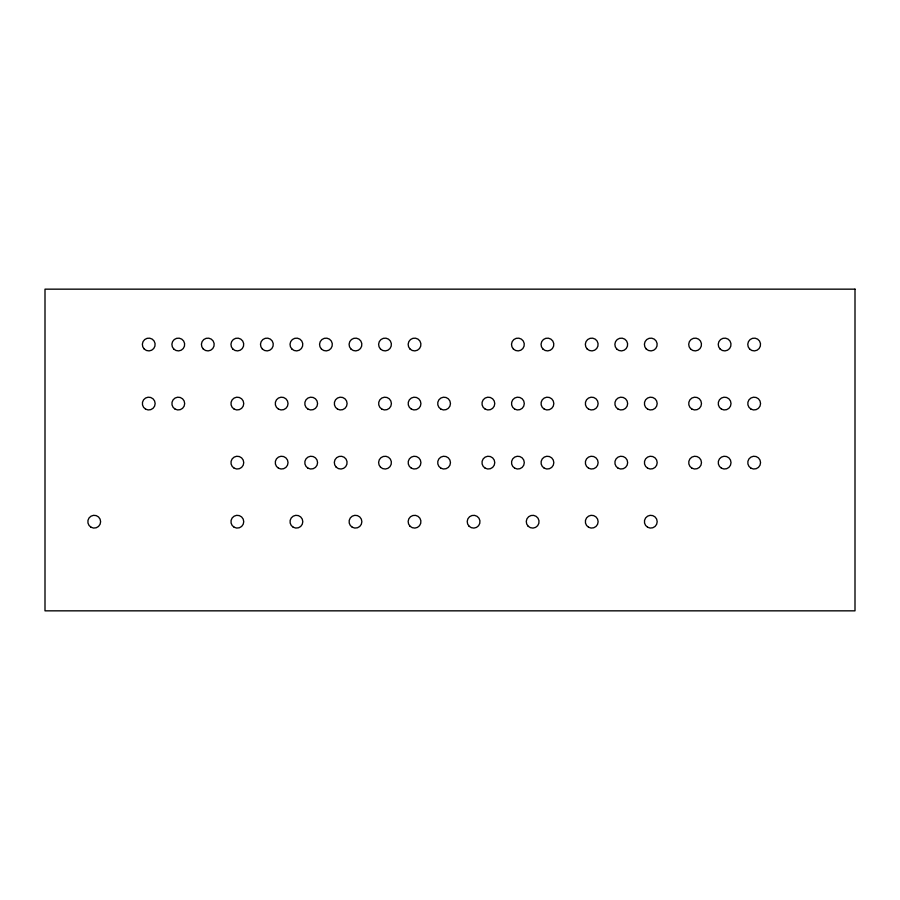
<?xml version="1.0" encoding="UTF-8"?>
<svg xmlns="http://www.w3.org/2000/svg" width="900" height="900" viewBox="0 0 900 900"><rect width="100%" height="100%" fill="white"/><g stroke="black" fill="none" stroke-linecap="round" stroke-linejoin="round"><path stroke-width="1.35" d="M855 289.159L45 289.159L45 610.841L855 610.841L855 289.159M91.024 527.231A6.39 6.39 0 0 0 100.62 521.696A6.39 6.39 0 0 0 91.024 516.161A6.39 6.39 0 0 0 91.024 527.231M144.225 349.031A6.39 6.39 0 0 0 154.924 346.162A6.39 6.39 0 0 0 147.094 338.332A6.39 6.39 0 0 0 144.225 349.031M173.756 349.031A6.39 6.39 0 0 0 184.455 346.162A6.39 6.39 0 0 0 176.625 338.332A6.39 6.39 0 0 0 173.756 349.031M203.287 349.031A6.39 6.39 0 0 0 213.986 346.162A6.39 6.39 0 0 0 206.156 338.332A6.39 6.39 0 0 0 203.287 349.031M232.819 349.031A6.39 6.39 0 0 0 243.518 346.162A6.39 6.39 0 0 0 235.688 338.332A6.39 6.39 0 0 0 232.819 349.031M262.361 349.031A6.39 6.39 0 0 0 273.06 346.162A6.39 6.39 0 0 0 265.219 338.332A6.39 6.39 0 0 0 262.361 349.031M291.892 349.031A6.39 6.39 0 0 0 302.591 346.162A6.39 6.39 0 0 0 294.75 338.332A6.39 6.39 0 0 0 291.892 349.031M321.424 349.031A6.39 6.39 0 0 0 332.123 346.162A6.39 6.39 0 0 0 324.293 338.332A6.39 6.39 0 0 0 321.424 349.031M350.955 349.031A6.39 6.39 0 0 0 361.654 346.162A6.39 6.39 0 0 0 353.824 338.332A6.39 6.39 0 0 0 350.955 349.031M380.486 349.031A6.39 6.39 0 0 0 391.185 346.162A6.39 6.39 0 0 0 383.355 338.332A6.39 6.39 0 0 0 380.486 349.031M410.017 349.031A6.39 6.39 0 0 0 420.716 346.162A6.39 6.39 0 0 0 412.886 338.332A6.39 6.39 0 0 0 410.017 349.031M513.382 349.031A6.39 6.39 0 0 0 524.081 346.162A6.39 6.39 0 0 0 516.24 338.332A6.39 6.39 0 0 0 513.382 349.031M542.914 349.031A6.39 6.39 0 0 0 553.613 346.162A6.39 6.39 0 0 0 545.783 338.332A6.39 6.39 0 0 0 542.914 349.031M587.205 349.031A6.39 6.39 0 0 0 597.904 346.162A6.39 6.39 0 0 0 590.074 338.332A6.39 6.39 0 0 0 587.205 349.031M616.736 349.031A6.39 6.39 0 0 0 627.435 346.162A6.39 6.39 0 0 0 619.605 338.332A6.39 6.39 0 0 0 616.736 349.031M646.268 349.031A6.39 6.39 0 0 0 656.966 346.162A6.39 6.39 0 0 0 649.136 338.332A6.39 6.39 0 0 0 646.268 349.031M690.57 349.031A6.39 6.39 0 0 0 701.269 346.162A6.39 6.39 0 0 0 693.439 338.332A6.39 6.39 0 0 0 690.57 349.031M720.101 349.031A6.39 6.39 0 0 0 730.8 346.162A6.39 6.39 0 0 0 722.97 338.332A6.39 6.39 0 0 0 720.101 349.031M749.633 349.031A6.39 6.39 0 0 0 760.331 346.162A6.39 6.39 0 0 0 752.501 338.332A6.39 6.39 0 0 0 749.633 349.031M750.96 409.106A6.39 6.39 0 0 0 760.556 403.571A6.39 6.39 0 0 0 750.96 398.036A6.39 6.39 0 0 0 750.96 409.106M721.429 409.106A6.39 6.39 0 0 0 731.025 403.571A6.39 6.39 0 0 0 721.429 398.036A6.39 6.39 0 0 0 721.429 409.106M691.898 409.106A6.39 6.39 0 0 0 701.482 403.571A6.39 6.39 0 0 0 691.898 398.036A6.39 6.39 0 0 0 691.898 409.106M647.595 409.106A6.39 6.39 0 0 0 657.191 403.571A6.39 6.39 0 0 0 647.595 398.036A6.39 6.39 0 0 0 647.595 409.106M618.064 409.106A6.39 6.39 0 0 0 627.66 403.571A6.39 6.39 0 0 0 618.064 398.036A6.39 6.39 0 0 0 618.064 409.106M588.533 409.106A6.39 6.39 0 0 0 598.129 403.571A6.39 6.39 0 0 0 588.533 398.036A6.39 6.39 0 0 0 588.533 409.106M544.23 409.106A6.39 6.39 0 0 0 553.826 403.571A6.39 6.39 0 0 0 544.23 398.036A6.39 6.39 0 0 0 544.23 409.106M514.699 409.106A6.39 6.39 0 0 0 524.295 403.571A6.39 6.39 0 0 0 514.699 398.036A6.39 6.39 0 0 0 514.699 409.106M485.168 409.106A6.39 6.39 0 0 0 494.764 403.571A6.39 6.39 0 0 0 485.168 398.036A6.39 6.39 0 0 0 485.168 409.106M485.168 468.169A6.39 6.39 0 0 0 494.764 462.634A6.39 6.39 0 0 0 485.168 457.099A6.39 6.39 0 0 0 485.168 468.169M544.23 468.169A6.39 6.39 0 0 0 553.826 462.634A6.39 6.39 0 0 0 544.23 457.099A6.39 6.39 0 0 0 544.23 468.169M618.064 468.169A6.39 6.39 0 0 0 627.66 462.634A6.39 6.39 0 0 0 618.064 457.099A6.39 6.39 0 0 0 618.064 468.169M647.595 468.169A6.39 6.39 0 0 0 657.191 462.634A6.39 6.39 0 0 0 647.595 457.099A6.39 6.39 0 0 0 647.595 468.169M691.898 468.169A6.39 6.39 0 0 0 701.482 462.634A6.39 6.39 0 0 0 691.898 457.099A6.39 6.39 0 0 0 691.898 468.169M721.429 468.169A6.39 6.39 0 0 0 731.025 462.634A6.39 6.39 0 0 0 721.429 457.099A6.39 6.39 0 0 0 721.429 468.169M750.96 468.169A6.39 6.39 0 0 0 760.556 462.634A6.39 6.39 0 0 0 750.96 457.099A6.39 6.39 0 0 0 750.96 468.169M440.876 409.106A6.39 6.39 0 0 0 450.461 403.571A6.39 6.39 0 0 0 440.876 398.036A6.39 6.39 0 0 0 440.876 409.106M440.876 468.169A6.39 6.39 0 0 0 450.461 462.634A6.39 6.39 0 0 0 440.876 457.099A6.39 6.39 0 0 0 440.876 468.169M411.345 409.106A6.39 6.39 0 0 0 420.93 403.571A6.39 6.39 0 0 0 411.345 398.036A6.39 6.39 0 0 0 411.345 409.106M411.345 468.169A6.39 6.39 0 0 0 420.93 462.634A6.39 6.39 0 0 0 411.345 457.099A6.39 6.39 0 0 0 411.345 468.169M380.486 467.156A6.39 6.39 0 0 0 391.185 464.287A6.39 6.39 0 0 0 383.355 456.457A6.39 6.39 0 0 0 380.486 467.156M381.814 409.106A6.39 6.39 0 0 0 391.399 403.571A6.39 6.39 0 0 0 381.814 398.036A6.39 6.39 0 0 0 381.814 409.106M337.511 409.106A6.39 6.39 0 0 0 347.108 403.571A6.39 6.39 0 0 0 337.511 398.036A6.39 6.39 0 0 0 337.511 409.106M336.184 467.156A6.39 6.39 0 0 0 346.882 464.287A6.39 6.39 0 0 0 339.053 456.457A6.39 6.39 0 0 0 336.184 467.156M307.98 409.106A6.39 6.39 0 0 0 317.576 403.571A6.39 6.39 0 0 0 307.98 398.036A6.39 6.39 0 0 0 307.98 409.106M307.98 468.169A6.39 6.39 0 0 0 317.576 462.634A6.39 6.39 0 0 0 307.98 457.099A6.39 6.39 0 0 0 307.98 468.169M278.449 409.106A6.39 6.39 0 0 0 288.034 403.571A6.39 6.39 0 0 0 278.449 398.036A6.39 6.39 0 0 0 278.449 409.106M278.449 468.169A6.39 6.39 0 0 0 288.034 462.634A6.39 6.39 0 0 0 278.449 457.099A6.39 6.39 0 0 0 278.449 468.169M234.146 409.106A6.39 6.39 0 0 0 243.743 403.571A6.39 6.39 0 0 0 234.146 398.036A6.39 6.39 0 0 0 234.146 409.106M175.084 409.106A6.39 6.39 0 0 0 184.68 403.571A6.39 6.39 0 0 0 175.084 398.036A6.39 6.39 0 0 0 175.084 409.106M145.553 409.106A6.39 6.39 0 0 0 155.149 403.571A6.39 6.39 0 0 0 145.553 398.036A6.39 6.39 0 0 0 145.553 409.106M234.146 527.231A6.39 6.39 0 0 0 243.743 521.696A6.39 6.39 0 0 0 234.146 516.161A6.39 6.39 0 0 0 234.146 527.231M293.209 527.231A6.39 6.39 0 0 0 302.805 521.696A6.39 6.39 0 0 0 293.209 516.161A6.39 6.39 0 0 0 293.209 527.231M352.271 527.231A6.39 6.39 0 0 0 361.868 521.696A6.39 6.39 0 0 0 352.271 516.161A6.39 6.39 0 0 0 352.271 527.231M469.08 526.219A6.39 6.39 0 0 0 479.779 523.35A6.39 6.39 0 0 0 471.949 515.52A6.39 6.39 0 0 0 469.08 526.219M528.142 526.219A6.39 6.39 0 0 0 538.841 523.35A6.39 6.39 0 0 0 531.011 515.52A6.39 6.39 0 0 0 528.142 526.219M588.533 527.231A6.39 6.39 0 0 0 598.129 521.696A6.39 6.39 0 0 0 588.533 516.161A6.39 6.39 0 0 0 588.533 527.231M647.595 527.231A6.39 6.39 0 0 0 657.191 521.696A6.39 6.39 0 0 0 647.595 516.161A6.39 6.39 0 0 0 647.595 527.231M234.146 468.169A6.39 6.39 0 0 0 243.743 462.634A6.39 6.39 0 0 0 234.146 457.099A6.39 6.39 0 0 0 234.146 468.169M514.699 468.169A6.39 6.39 0 0 0 524.295 462.634A6.39 6.39 0 0 0 514.699 457.099A6.39 6.39 0 0 0 514.699 468.169M588.533 468.169A6.39 6.39 0 0 0 598.129 462.634A6.39 6.39 0 0 0 588.533 457.099A6.39 6.39 0 0 0 588.533 468.169M410.017 526.219A6.39 6.39 0 0 0 420.716 523.35A6.39 6.39 0 0 0 412.886 515.52A6.39 6.39 0 0 0 410.017 526.219"/></g></svg>
